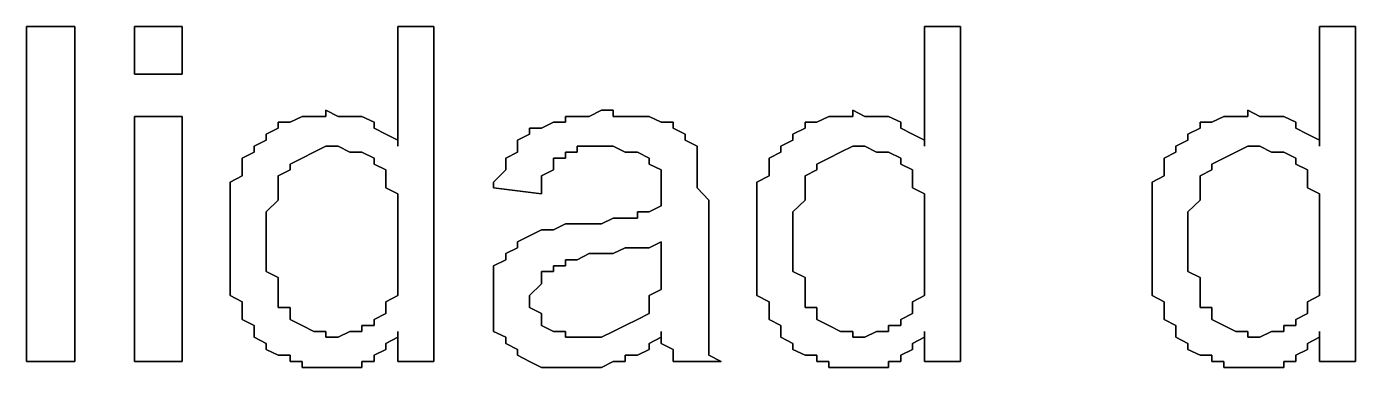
# Model space of a CAD drawing. Header units: metres. Extents: x 2.9 to 42.8, y 1.7 to 28.7.
# Drawn here: x 40.6329 to 41.0245, y 15.404 to 15.5046 of the extents above; entities that cross this region are included whole.
import ezdxf

# ---------------------------------------------------------------- set-up
doc = ezdxf.new("R2010")
doc.units = ezdxf.units.M
doc.layers.add('GRIS', color=8, linetype='Continuous')

msp = doc.modelspace()

# ---------------------------------------------------------------- linework, layer by layer
at = {"layer": 'GRIS', "lineweight": -3}
for points in [[(40.6471, 15.5046), (40.6329, 15.5046), (40.6471, 15.5046)], [(40.6329, 15.5046), (40.6329, 15.4058), (40.6329, 15.5046)], [(40.6471, 15.4058), (40.6471, 15.5046), (40.6471, 15.4058)], [(40.6788, 15.5046), (40.6647, 15.5046), (40.6788, 15.5046)], [(40.6647, 15.5046), (40.6647, 15.4905), (40.6647, 15.5046)], [(40.6788, 15.4905), (40.6788, 15.5046), (40.6788, 15.4905)], [(40.7529, 15.5046), (40.7423, 15.5046), (40.7529, 15.5046)], [(40.7423, 15.5046), (40.7423, 15.4693), (40.7423, 15.5046)], [(40.7529, 15.4058), (40.7529, 15.5046), (40.7529, 15.4058)], [(40.9081, 15.5046), (40.8975, 15.5046), (40.9081, 15.5046)], [(40.8975, 15.5046), (40.8975, 15.4693), (40.8975, 15.5046)], [(40.9081, 15.4058), (40.9081, 15.5046), (40.9081, 15.4058)], [(41.0245, 15.5046), (41.0139, 15.5046), (41.0245, 15.5046)], [(41.0139, 15.5046), (41.0139, 15.4693), (41.0139, 15.5046)], [(41.0245, 15.4058), (41.0245, 15.5046), (41.0245, 15.4058)], [(40.6647, 15.4905), (40.6788, 15.4905), (40.6647, 15.4905)], [(40.6788, 15.4781), (40.6647, 15.4781), (40.6788, 15.4781)], [(40.6647, 15.4781), (40.6647, 15.4058), (40.6647, 15.4781)], [(40.6788, 15.4058), (40.6788, 15.4781), (40.6788, 15.4058)], [(40.7106, 15.4764), (40.707, 15.4764), (40.7106, 15.4764)], [(40.707, 15.4764), (40.707, 15.4746), (40.707, 15.4764)], [(40.7141, 15.4781), (40.7106, 15.4764), (40.7141, 15.4781)], [(40.7176, 15.4781), (40.7141, 15.4781), (40.7176, 15.4781)], [(40.7211, 15.4781), (40.7176, 15.4781), (40.7211, 15.4781)], [(40.7247, 15.4781), (40.7211, 15.4799), (40.7247, 15.4781)], [(40.7211, 15.4799), (40.7211, 15.4781), (40.7211, 15.4799)], [(40.7282, 15.4781), (40.7247, 15.4781), (40.7282, 15.4781)], [(40.7317, 15.4781), (40.7282, 15.4781), (40.7317, 15.4781)], [(40.7353, 15.4764), (40.7317, 15.4781), (40.7353, 15.4764)], [(40.7353, 15.4746), (40.7353, 15.4764), (40.7353, 15.4746)], [(40.7882, 15.4764), (40.7846, 15.4746), (40.7882, 15.4764)], [(40.7917, 15.4764), (40.7882, 15.4764), (40.7917, 15.4764)], [(40.7952, 15.4781), (40.7917, 15.4781), (40.7952, 15.4781)], [(40.7917, 15.4781), (40.7917, 15.4764), (40.7917, 15.4781)], [(40.7987, 15.4781), (40.7952, 15.4781), (40.7987, 15.4781)], [(40.8023, 15.4799), (40.7987, 15.4781), (40.8023, 15.4799)], [(40.8058, 15.4799), (40.8023, 15.4799), (40.8058, 15.4799)], [(40.8058, 15.4781), (40.8058, 15.4799), (40.8058, 15.4781)], [(40.8093, 15.4781), (40.8058, 15.4781), (40.8093, 15.4781)], [(40.8129, 15.4781), (40.8093, 15.4781), (40.8129, 15.4781)], [(40.8164, 15.4781), (40.8129, 15.4781), (40.8164, 15.4781)], [(40.8199, 15.4764), (40.8164, 15.4781), (40.8199, 15.4764)], [(40.8234, 15.4764), (40.8199, 15.4764), (40.8234, 15.4764)], [(40.8234, 15.4746), (40.8234, 15.4764), (40.8234, 15.4746)], [(40.8658, 15.4764), (40.8623, 15.4764), (40.8658, 15.4764)], [(40.8623, 15.4764), (40.8623, 15.4746), (40.8623, 15.4764)], [(40.8693, 15.4781), (40.8658, 15.4764), (40.8693, 15.4781)], [(40.8728, 15.4781), (40.8693, 15.4781), (40.8728, 15.4781)], [(40.8764, 15.4781), (40.8728, 15.4781), (40.8764, 15.4781)], [(40.8799, 15.4781), (40.8764, 15.4799), (40.8799, 15.4781)], [(40.8764, 15.4799), (40.8764, 15.4781), (40.8764, 15.4799)], [(40.8834, 15.4781), (40.8799, 15.4781), (40.8834, 15.4781)], [(40.8869, 15.4781), (40.8834, 15.4781), (40.8869, 15.4781)], [(40.8905, 15.4764), (40.8869, 15.4781), (40.8905, 15.4764)], [(40.8905, 15.4746), (40.8905, 15.4764), (40.8905, 15.4746)], [(40.9822, 15.4764), (40.9787, 15.4764), (40.9822, 15.4764)], [(40.9787, 15.4764), (40.9787, 15.4746), (40.9787, 15.4764)], [(40.9857, 15.4781), (40.9822, 15.4764), (40.9857, 15.4781)], [(40.9893, 15.4781), (40.9857, 15.4781), (40.9893, 15.4781)], [(40.9928, 15.4781), (40.9893, 15.4781), (40.9928, 15.4781)], [(40.9963, 15.4781), (40.9928, 15.4799), (40.9963, 15.4781)], [(40.9928, 15.4799), (40.9928, 15.4781), (40.9928, 15.4799)], [(40.9998, 15.4781), (40.9963, 15.4781), (40.9998, 15.4781)], [(41.0034, 15.4781), (40.9998, 15.4781), (41.0034, 15.4781)], [(41.0069, 15.4764), (41.0034, 15.4781), (41.0069, 15.4764)], [(41.0069, 15.4746), (41.0069, 15.4764), (41.0069, 15.4746)], [(40.707, 15.4746), (40.7035, 15.4728), (40.707, 15.4746)], [(40.7035, 15.4728), (40.7035, 15.4711), (40.7035, 15.4728)], [(40.7388, 15.4728), (40.7353, 15.4746), (40.7388, 15.4728)], [(40.7423, 15.4711), (40.7388, 15.4728), (40.7423, 15.4711)], [(40.7811, 15.4728), (40.7776, 15.4711), (40.7811, 15.4728)], [(40.7846, 15.4746), (40.7811, 15.4746), (40.7846, 15.4746)], [(40.7811, 15.4746), (40.7811, 15.4728), (40.7811, 15.4746)], [(40.827, 15.4728), (40.8234, 15.4746), (40.827, 15.4728)], [(40.827, 15.4711), (40.827, 15.4728), (40.827, 15.4711)], [(40.8623, 15.4746), (40.8587, 15.4728), (40.8623, 15.4746)], [(40.8587, 15.4728), (40.8587, 15.4711), (40.8587, 15.4728)], [(40.894, 15.4728), (40.8905, 15.4746), (40.894, 15.4728)], [(40.8975, 15.4711), (40.894, 15.4728), (40.8975, 15.4711)], [(40.9787, 15.4746), (40.9751, 15.4728), (40.9787, 15.4746)], [(40.9751, 15.4728), (40.9751, 15.4711), (40.9751, 15.4728)], [(41.0104, 15.4728), (41.0069, 15.4746), (41.0104, 15.4728)], [(41.0139, 15.4711), (41.0104, 15.4728), (41.0139, 15.4711)], [(40.7035, 15.4711), (40.7, 15.4693), (40.7035, 15.4711)], [(40.7, 15.4693), (40.7, 15.4675), (40.7, 15.4693)], [(40.7176, 15.4675), (40.7211, 15.4693), (40.7176, 15.4675)], [(40.7211, 15.4693), (40.7247, 15.4693), (40.7211, 15.4693)], [(40.7247, 15.4693), (40.7282, 15.4675), (40.7247, 15.4693)], [(40.7423, 15.4693), (40.7423, 15.4711), (40.7423, 15.4693)], [(40.7776, 15.4711), (40.7776, 15.4693), (40.7776, 15.4711)], [(40.7776, 15.4693), (40.7776, 15.4675), (40.7776, 15.4693)], [(40.7952, 15.4675), (40.7952, 15.4693), (40.7952, 15.4675)], [(40.7952, 15.4693), (40.7987, 15.4693), (40.7952, 15.4693)], [(40.7987, 15.4693), (40.8023, 15.4693), (40.7987, 15.4693)], [(40.8023, 15.4693), (40.8058, 15.4693), (40.8023, 15.4693)], [(40.8058, 15.4693), (40.8093, 15.4675), (40.8058, 15.4693)], [(40.8305, 15.4693), (40.827, 15.4711), (40.8305, 15.4693)], [(40.8305, 15.4675), (40.8305, 15.4693), (40.8305, 15.4675)], [(40.8587, 15.4711), (40.8552, 15.4693), (40.8587, 15.4711)], [(40.8552, 15.4693), (40.8552, 15.4675), (40.8552, 15.4693)], [(40.8728, 15.4675), (40.8764, 15.4693), (40.8728, 15.4675)], [(40.8764, 15.4693), (40.8799, 15.4693), (40.8764, 15.4693)], [(40.8799, 15.4693), (40.8834, 15.4675), (40.8799, 15.4693)], [(40.8975, 15.4693), (40.8975, 15.4711), (40.8975, 15.4693)], [(40.9751, 15.4711), (40.9716, 15.4693), (40.9751, 15.4711)], [(40.9716, 15.4693), (40.9716, 15.4675), (40.9716, 15.4693)], [(40.9893, 15.4675), (40.9928, 15.4693), (40.9893, 15.4675)], [(40.9928, 15.4693), (40.9963, 15.4693), (40.9928, 15.4693)], [(40.9963, 15.4693), (40.9998, 15.4675), (40.9963, 15.4693)], [(41.0139, 15.4693), (41.0139, 15.4711), (41.0139, 15.4693)], [(40.7, 15.4675), (40.6964, 15.4658), (40.7, 15.4675)], [(40.6964, 15.4658), (40.6964, 15.464), (40.6964, 15.4658)], [(40.7106, 15.464), (40.7141, 15.4658), (40.7106, 15.464)], [(40.7141, 15.4658), (40.7176, 15.4675), (40.7141, 15.4658)], [(40.7282, 15.4675), (40.7317, 15.4675), (40.7282, 15.4675)], [(40.7317, 15.4675), (40.7353, 15.4658), (40.7317, 15.4675)], [(40.7353, 15.4658), (40.7353, 15.464), (40.7353, 15.4658)], [(40.7776, 15.4675), (40.7741, 15.4658), (40.7776, 15.4675)], [(40.7741, 15.4658), (40.7741, 15.464), (40.7741, 15.4658)], [(40.7882, 15.464), (40.7882, 15.4658), (40.7882, 15.464)], [(40.7882, 15.4658), (40.7917, 15.4658), (40.7882, 15.4658)], [(40.7917, 15.4658), (40.7917, 15.4675), (40.7917, 15.4658)], [(40.7917, 15.4675), (40.7952, 15.4675), (40.7917, 15.4675)], [(40.8093, 15.4675), (40.8129, 15.4675), (40.8093, 15.4675)], [(40.8129, 15.4675), (40.8164, 15.4658), (40.8129, 15.4675)], [(40.8164, 15.4658), (40.8164, 15.464), (40.8164, 15.4658)], [(40.8305, 15.4658), (40.8305, 15.4675), (40.8305, 15.4658)], [(40.8305, 15.4623), (40.8305, 15.4658), (40.8305, 15.4623)], [(40.8552, 15.4675), (40.8517, 15.4658), (40.8552, 15.4675)], [(40.8517, 15.4658), (40.8517, 15.464), (40.8517, 15.4658)], [(40.8658, 15.464), (40.8693, 15.4658), (40.8658, 15.464)], [(40.8693, 15.4658), (40.8728, 15.4675), (40.8693, 15.4658)], [(40.8834, 15.4675), (40.8869, 15.4675), (40.8834, 15.4675)], [(40.8869, 15.4675), (40.8905, 15.4658), (40.8869, 15.4675)], [(40.8905, 15.4658), (40.8905, 15.464), (40.8905, 15.4658)], [(40.9716, 15.4675), (40.9681, 15.4658), (40.9716, 15.4675)], [(40.9681, 15.4658), (40.9681, 15.464), (40.9681, 15.4658)], [(40.9822, 15.464), (40.9857, 15.4658), (40.9822, 15.464)], [(40.9857, 15.4658), (40.9893, 15.4675), (40.9857, 15.4658)], [(40.9998, 15.4675), (41.0034, 15.4675), (40.9998, 15.4675)], [(41.0034, 15.4675), (41.0069, 15.4658), (41.0034, 15.4675)], [(41.0069, 15.4658), (41.0069, 15.464), (41.0069, 15.4658)], [(40.6964, 15.4605), (40.6929, 15.4587), (40.6964, 15.4605)], [(40.6964, 15.464), (40.6964, 15.4605), (40.6964, 15.464)], [(40.707, 15.4605), (40.7106, 15.4623), (40.707, 15.4605)], [(40.707, 15.4587), (40.707, 15.4605), (40.707, 15.4587)], [(40.7106, 15.4623), (40.7106, 15.464), (40.7106, 15.4623)], [(40.7353, 15.464), (40.7388, 15.4623), (40.7353, 15.464)], [(40.7388, 15.4623), (40.7388, 15.4605), (40.7388, 15.4623)], [(40.7388, 15.4605), (40.7388, 15.4587), (40.7388, 15.4605)], [(40.7741, 15.4623), (40.7705, 15.4587), (40.7741, 15.4623)], [(40.7741, 15.464), (40.7741, 15.4623), (40.7741, 15.464)], [(40.7846, 15.4605), (40.7882, 15.4623), (40.7846, 15.4605)], [(40.7846, 15.4587), (40.7846, 15.4605), (40.7846, 15.4587)], [(40.7882, 15.4623), (40.7882, 15.464), (40.7882, 15.4623)], [(40.8164, 15.464), (40.8199, 15.4623), (40.8164, 15.464)], [(40.8199, 15.4623), (40.8199, 15.4587), (40.8199, 15.4623)], [(40.8305, 15.4587), (40.8305, 15.4623), (40.8305, 15.4587)], [(40.8517, 15.4605), (40.8481, 15.4587), (40.8517, 15.4605)], [(40.8517, 15.464), (40.8517, 15.4605), (40.8517, 15.464)], [(40.8623, 15.4605), (40.8658, 15.4623), (40.8623, 15.4605)], [(40.8623, 15.4587), (40.8623, 15.4605), (40.8623, 15.4587)], [(40.8658, 15.4623), (40.8658, 15.464), (40.8658, 15.4623)], [(40.8905, 15.464), (40.894, 15.4623), (40.8905, 15.464)], [(40.894, 15.4623), (40.894, 15.4605), (40.894, 15.4623)], [(40.894, 15.4605), (40.894, 15.4587), (40.894, 15.4605)], [(40.9681, 15.4605), (40.9646, 15.4587), (40.9681, 15.4605)], [(40.9681, 15.464), (40.9681, 15.4605), (40.9681, 15.464)], [(40.9787, 15.4605), (40.9822, 15.4623), (40.9787, 15.4605)], [(40.9787, 15.4587), (40.9787, 15.4605), (40.9787, 15.4587)], [(40.9822, 15.4623), (40.9822, 15.464), (40.9822, 15.4623)], [(41.0069, 15.464), (41.0104, 15.4623), (41.0069, 15.464)], [(41.0104, 15.4623), (41.0104, 15.4605), (41.0104, 15.4623)], [(41.0104, 15.4605), (41.0104, 15.4587), (41.0104, 15.4605)], [(40.6929, 15.4587), (40.6929, 15.4552), (40.6929, 15.4587)], [(40.707, 15.457), (40.707, 15.4587), (40.707, 15.457)], [(40.707, 15.4552), (40.707, 15.457), (40.707, 15.4552)], [(40.7388, 15.4587), (40.7388, 15.457), (40.7388, 15.4587)], [(40.7388, 15.457), (40.7423, 15.4552), (40.7388, 15.457)], [(40.7705, 15.4587), (40.7705, 15.457), (40.7705, 15.4587)], [(40.7705, 15.457), (40.7846, 15.4552), (40.7705, 15.457)], [(40.7846, 15.4552), (40.7846, 15.4587), (40.7846, 15.4552)], [(40.8199, 15.4587), (40.8199, 15.457), (40.8199, 15.4587)], [(40.8199, 15.457), (40.8199, 15.4534), (40.8199, 15.457)], [(40.8305, 15.457), (40.8305, 15.4587), (40.8305, 15.457)], [(40.834, 15.4534), (40.8305, 15.457), (40.834, 15.4534)], [(40.8481, 15.4587), (40.8481, 15.4552), (40.8481, 15.4587)], [(40.8623, 15.457), (40.8623, 15.4587), (40.8623, 15.457)], [(40.8623, 15.4552), (40.8623, 15.457), (40.8623, 15.4552)], [(40.894, 15.4587), (40.894, 15.457), (40.894, 15.4587)], [(40.894, 15.457), (40.8975, 15.4552), (40.894, 15.457)], [(40.9646, 15.4587), (40.9646, 15.4552), (40.9646, 15.4587)], [(40.9787, 15.457), (40.9787, 15.4587), (40.9787, 15.457)], [(40.9787, 15.4552), (40.9787, 15.457), (40.9787, 15.4552)], [(41.0104, 15.4587), (41.0104, 15.457), (41.0104, 15.4587)], [(41.0104, 15.457), (41.0139, 15.4552), (41.0104, 15.457)], [(40.6929, 15.4552), (40.6929, 15.4534), (40.6929, 15.4552)], [(40.6929, 15.4534), (40.6929, 15.4517), (40.6929, 15.4534)], [(40.7035, 15.4499), (40.707, 15.4534), (40.7035, 15.4499)], [(40.707, 15.4534), (40.707, 15.4552), (40.707, 15.4534)], [(40.7423, 15.4552), (40.7423, 15.4534), (40.7423, 15.4552)], [(40.7423, 15.4534), (40.7423, 15.4517), (40.7423, 15.4534)], [(40.8199, 15.4534), (40.8199, 15.4517), (40.8199, 15.4534)], [(40.834, 15.4517), (40.834, 15.4534), (40.834, 15.4517)], [(40.8481, 15.4552), (40.8481, 15.4534), (40.8481, 15.4552)], [(40.8481, 15.4534), (40.8481, 15.4517), (40.8481, 15.4534)], [(40.8587, 15.4499), (40.8623, 15.4534), (40.8587, 15.4499)], [(40.8623, 15.4534), (40.8623, 15.4552), (40.8623, 15.4534)], [(40.8975, 15.4552), (40.8975, 15.4534), (40.8975, 15.4552)], [(40.8975, 15.4534), (40.8975, 15.4517), (40.8975, 15.4534)], [(40.9646, 15.4552), (40.9646, 15.4534), (40.9646, 15.4552)], [(40.9646, 15.4534), (40.9646, 15.4517), (40.9646, 15.4534)], [(40.9751, 15.4499), (40.9787, 15.4534), (40.9751, 15.4499)], [(40.9787, 15.4534), (40.9787, 15.4552), (40.9787, 15.4534)], [(41.0139, 15.4552), (41.0139, 15.4534), (41.0139, 15.4552)], [(41.0139, 15.4534), (41.0139, 15.4517), (41.0139, 15.4534)], [(40.6929, 15.4517), (40.6929, 15.4481), (40.6929, 15.4517)], [(40.7035, 15.4481), (40.7035, 15.4499), (40.7035, 15.4481)], [(40.7423, 15.4517), (40.7423, 15.4481), (40.7423, 15.4517)], [(40.8164, 15.4499), (40.8129, 15.4499), (40.8164, 15.4499)], [(40.8129, 15.4499), (40.8129, 15.4481), (40.8129, 15.4499)], [(40.8199, 15.4517), (40.8164, 15.4499), (40.8199, 15.4517)], [(40.834, 15.4358), (40.834, 15.4517), (40.834, 15.4358)], [(40.8481, 15.4517), (40.8481, 15.4481), (40.8481, 15.4517)], [(40.8587, 15.4481), (40.8587, 15.4499), (40.8587, 15.4481)], [(40.8975, 15.4517), (40.8975, 15.4481), (40.8975, 15.4517)], [(40.9646, 15.4517), (40.9646, 15.4481), (40.9646, 15.4517)], [(40.9751, 15.4481), (40.9751, 15.4499), (40.9751, 15.4481)], [(41.0139, 15.4517), (41.0139, 15.4481), (41.0139, 15.4517)], [(40.6929, 15.4481), (40.6929, 15.4464), (40.6929, 15.4481)], [(40.6929, 15.4464), (40.6929, 15.4446), (40.6929, 15.4464)], [(40.7035, 15.4446), (40.7035, 15.4481), (40.7035, 15.4446)], [(40.7423, 15.4481), (40.7423, 15.4464), (40.7423, 15.4481)], [(40.7423, 15.4464), (40.7423, 15.4428), (40.7423, 15.4464)], [(40.7917, 15.4464), (40.7882, 15.4446), (40.7917, 15.4464)], [(40.7952, 15.4464), (40.7917, 15.4464), (40.7952, 15.4464)], [(40.7987, 15.4464), (40.7952, 15.4464), (40.7987, 15.4464)], [(40.8023, 15.4464), (40.7987, 15.4464), (40.8023, 15.4464)], [(40.8058, 15.4481), (40.8023, 15.4464), (40.8058, 15.4481)], [(40.8093, 15.4481), (40.8058, 15.4481), (40.8093, 15.4481)], [(40.8129, 15.4481), (40.8093, 15.4481), (40.8129, 15.4481)], [(40.8481, 15.4481), (40.8481, 15.4464), (40.8481, 15.4481)], [(40.8481, 15.4464), (40.8481, 15.4446), (40.8481, 15.4464)], [(40.8587, 15.4446), (40.8587, 15.4481), (40.8587, 15.4446)], [(40.8975, 15.4481), (40.8975, 15.4464), (40.8975, 15.4481)], [(40.8975, 15.4464), (40.8975, 15.4428), (40.8975, 15.4464)], [(40.9646, 15.4481), (40.9646, 15.4464), (40.9646, 15.4481)], [(40.9646, 15.4464), (40.9646, 15.4446), (40.9646, 15.4464)], [(40.9751, 15.4446), (40.9751, 15.4481), (40.9751, 15.4446)], [(41.0139, 15.4481), (41.0139, 15.4464), (41.0139, 15.4481)], [(41.0139, 15.4464), (41.0139, 15.4428), (41.0139, 15.4464)], [(40.6929, 15.4446), (40.6929, 15.4411), (40.6929, 15.4446)], [(40.6929, 15.4411), (40.6929, 15.4393), (40.6929, 15.4411)], [(40.7035, 15.4428), (40.7035, 15.4446), (40.7035, 15.4428)], [(40.7035, 15.4411), (40.7035, 15.4428), (40.7035, 15.4411)], [(40.7035, 15.4376), (40.7035, 15.4411), (40.7035, 15.4376)], [(40.7423, 15.4428), (40.7423, 15.4393), (40.7423, 15.4428)], [(40.7811, 15.4428), (40.7776, 15.4411), (40.7811, 15.4428)], [(40.7776, 15.4411), (40.7776, 15.4393), (40.7776, 15.4411)], [(40.7846, 15.4446), (40.7811, 15.4428), (40.7846, 15.4446)], [(40.7882, 15.4446), (40.7846, 15.4446), (40.7882, 15.4446)], [(40.8164, 15.4393), (40.8199, 15.4411), (40.8164, 15.4393)], [(40.8199, 15.4411), (40.8199, 15.4376), (40.8199, 15.4411)], [(40.8481, 15.4446), (40.8481, 15.4411), (40.8481, 15.4446)], [(40.8481, 15.4411), (40.8481, 15.4393), (40.8481, 15.4411)], [(40.8587, 15.4428), (40.8587, 15.4446), (40.8587, 15.4428)], [(40.8587, 15.4411), (40.8587, 15.4428), (40.8587, 15.4411)], [(40.8587, 15.4376), (40.8587, 15.4411), (40.8587, 15.4376)], [(40.8975, 15.4428), (40.8975, 15.4393), (40.8975, 15.4428)], [(40.9646, 15.4446), (40.9646, 15.4411), (40.9646, 15.4446)], [(40.9646, 15.4411), (40.9646, 15.4393), (40.9646, 15.4411)], [(40.9751, 15.4428), (40.9751, 15.4446), (40.9751, 15.4428)], [(40.9751, 15.4411), (40.9751, 15.4428), (40.9751, 15.4411)], [(40.9751, 15.4376), (40.9751, 15.4411), (40.9751, 15.4376)], [(41.0139, 15.4428), (41.0139, 15.4393), (41.0139, 15.4428)], [(40.6929, 15.4393), (40.6929, 15.4376), (40.6929, 15.4393)], [(40.6929, 15.4376), (40.6929, 15.4358), (40.6929, 15.4376)], [(40.7035, 15.4358), (40.7035, 15.4376), (40.7035, 15.4358)], [(40.7423, 15.4393), (40.7423, 15.4376), (40.7423, 15.4393)], [(40.7423, 15.4376), (40.7423, 15.434), (40.7423, 15.4376)], [(40.7776, 15.4393), (40.7741, 15.4376), (40.7776, 15.4393)], [(40.7741, 15.4376), (40.7741, 15.4358), (40.7741, 15.4376)], [(40.7952, 15.4358), (40.7987, 15.4376), (40.7952, 15.4358)], [(40.7987, 15.4376), (40.8023, 15.4376), (40.7987, 15.4376)], [(40.8023, 15.4376), (40.8058, 15.4376), (40.8023, 15.4376)], [(40.8058, 15.4376), (40.8093, 15.4393), (40.8058, 15.4376)], [(40.8093, 15.4393), (40.8129, 15.4393), (40.8093, 15.4393)], [(40.8129, 15.4393), (40.8164, 15.4393), (40.8129, 15.4393)], [(40.8199, 15.4376), (40.8199, 15.4358), (40.8199, 15.4376)], [(40.8481, 15.4393), (40.8481, 15.4376), (40.8481, 15.4393)], [(40.8481, 15.4376), (40.8481, 15.4358), (40.8481, 15.4376)], [(40.8587, 15.4358), (40.8587, 15.4376), (40.8587, 15.4358)], [(40.8975, 15.4393), (40.8975, 15.4376), (40.8975, 15.4393)], [(40.8975, 15.4376), (40.8975, 15.434), (40.8975, 15.4376)], [(40.9646, 15.4393), (40.9646, 15.4376), (40.9646, 15.4393)], [(40.9646, 15.4376), (40.9646, 15.4358), (40.9646, 15.4376)], [(40.9751, 15.4358), (40.9751, 15.4376), (40.9751, 15.4358)], [(41.0139, 15.4393), (41.0139, 15.4376), (41.0139, 15.4393)], [(41.0139, 15.4376), (41.0139, 15.434), (41.0139, 15.4376)], [(40.6929, 15.4358), (40.6929, 15.4323), (40.6929, 15.4358)], [(40.7035, 15.4323), (40.7035, 15.4358), (40.7035, 15.4323)], [(40.7423, 15.434), (40.7423, 15.4323), (40.7423, 15.434)], [(40.7741, 15.4358), (40.7705, 15.434), (40.7741, 15.4358)], [(40.7705, 15.434), (40.7705, 15.4305), (40.7705, 15.434)], [(40.7882, 15.4323), (40.7882, 15.434), (40.7882, 15.4323)], [(40.7882, 15.434), (40.7917, 15.434), (40.7882, 15.434)], [(40.7917, 15.434), (40.7917, 15.4358), (40.7917, 15.434)], [(40.7917, 15.4358), (40.7952, 15.4358), (40.7917, 15.4358)], [(40.8199, 15.4358), (40.8199, 15.434), (40.8199, 15.4358)], [(40.8199, 15.434), (40.8199, 15.4305), (40.8199, 15.434)], [(40.834, 15.4323), (40.834, 15.4358), (40.834, 15.4323)], [(40.8481, 15.4358), (40.8481, 15.4323), (40.8481, 15.4358)], [(40.8587, 15.4323), (40.8587, 15.4358), (40.8587, 15.4323)], [(40.8975, 15.434), (40.8975, 15.4323), (40.8975, 15.434)], [(40.9646, 15.4358), (40.9646, 15.4323), (40.9646, 15.4358)], [(40.9751, 15.4323), (40.9751, 15.4358), (40.9751, 15.4323)], [(41.0139, 15.434), (41.0139, 15.4323), (41.0139, 15.434)], [(40.6929, 15.4323), (40.6929, 15.4305), (40.6929, 15.4323)], [(40.6929, 15.4305), (40.6929, 15.4287), (40.6929, 15.4305)], [(40.707, 15.4305), (40.7035, 15.4323), (40.707, 15.4305)], [(40.707, 15.4287), (40.707, 15.4305), (40.707, 15.4287)], [(40.7423, 15.4323), (40.7423, 15.4287), (40.7423, 15.4323)], [(40.7705, 15.4305), (40.7705, 15.4287), (40.7705, 15.4305)], [(40.7846, 15.4305), (40.7846, 15.4323), (40.7846, 15.4305)], [(40.7846, 15.4323), (40.7882, 15.4323), (40.7846, 15.4323)], [(40.7846, 15.4287), (40.7846, 15.4305), (40.7846, 15.4287)], [(40.8199, 15.4305), (40.8199, 15.4287), (40.8199, 15.4305)], [(40.834, 15.4287), (40.834, 15.4323), (40.834, 15.4287)], [(40.8481, 15.4323), (40.8481, 15.4305), (40.8481, 15.4323)], [(40.8481, 15.4305), (40.8481, 15.4287), (40.8481, 15.4305)], [(40.8623, 15.4305), (40.8587, 15.4323), (40.8623, 15.4305)], [(40.8623, 15.4287), (40.8623, 15.4305), (40.8623, 15.4287)], [(40.8975, 15.4323), (40.8975, 15.4287), (40.8975, 15.4323)], [(40.9646, 15.4323), (40.9646, 15.4305), (40.9646, 15.4323)], [(40.9646, 15.4305), (40.9646, 15.4287), (40.9646, 15.4305)], [(40.9787, 15.4305), (40.9751, 15.4323), (40.9787, 15.4305)], [(40.9787, 15.4287), (40.9787, 15.4305), (40.9787, 15.4287)], [(41.0139, 15.4323), (41.0139, 15.4287), (41.0139, 15.4323)], [(40.6929, 15.4287), (40.6929, 15.4252), (40.6929, 15.4287)], [(40.6929, 15.4252), (40.6964, 15.4234), (40.6929, 15.4252)], [(40.707, 15.427), (40.707, 15.4287), (40.707, 15.427)], [(40.707, 15.4234), (40.707, 15.427), (40.707, 15.4234)], [(40.7423, 15.4252), (40.7388, 15.4234), (40.7423, 15.4252)], [(40.7423, 15.4287), (40.7423, 15.427), (40.7423, 15.4287)], [(40.7423, 15.427), (40.7423, 15.4252), (40.7423, 15.427)], [(40.7705, 15.4287), (40.7705, 15.427), (40.7705, 15.4287)], [(40.7705, 15.427), (40.7705, 15.4234), (40.7705, 15.427)], [(40.7811, 15.4252), (40.7846, 15.4287), (40.7811, 15.4252)], [(40.7811, 15.4217), (40.7811, 15.4252), (40.7811, 15.4217)], [(40.8199, 15.427), (40.8164, 15.4252), (40.8199, 15.427)], [(40.8164, 15.4252), (40.8164, 15.4234), (40.8164, 15.4252)], [(40.8199, 15.4287), (40.8199, 15.427), (40.8199, 15.4287)], [(40.834, 15.4252), (40.834, 15.4287), (40.834, 15.4252)], [(40.834, 15.4234), (40.834, 15.4252), (40.834, 15.4234)], [(40.8481, 15.4287), (40.8481, 15.4252), (40.8481, 15.4287)], [(40.8481, 15.4252), (40.8517, 15.4234), (40.8481, 15.4252)], [(40.8623, 15.427), (40.8623, 15.4287), (40.8623, 15.427)], [(40.8623, 15.4234), (40.8623, 15.427), (40.8623, 15.4234)], [(40.8975, 15.4252), (40.894, 15.4234), (40.8975, 15.4252)], [(40.8975, 15.4287), (40.8975, 15.427), (40.8975, 15.4287)], [(40.8975, 15.427), (40.8975, 15.4252), (40.8975, 15.427)], [(40.9646, 15.4287), (40.9646, 15.4252), (40.9646, 15.4287)], [(40.9646, 15.4252), (40.9681, 15.4234), (40.9646, 15.4252)], [(40.9787, 15.427), (40.9787, 15.4287), (40.9787, 15.427)], [(40.9787, 15.4234), (40.9787, 15.427), (40.9787, 15.4234)], [(41.0139, 15.4252), (41.0104, 15.4234), (41.0139, 15.4252)], [(41.0139, 15.4287), (41.0139, 15.427), (41.0139, 15.4287)], [(41.0139, 15.427), (41.0139, 15.4252), (41.0139, 15.427)], [(40.6964, 15.4234), (40.6964, 15.4217), (40.6964, 15.4234)], [(40.6964, 15.4217), (40.6964, 15.4199), (40.6964, 15.4217)], [(40.707, 15.4217), (40.707, 15.4234), (40.707, 15.4217)], [(40.7106, 15.4217), (40.707, 15.4217), (40.7106, 15.4217)], [(40.7106, 15.4199), (40.7106, 15.4217), (40.7106, 15.4199)], [(40.7388, 15.4234), (40.7388, 15.4217), (40.7388, 15.4234)], [(40.7388, 15.4217), (40.7388, 15.4199), (40.7388, 15.4217)], [(40.7705, 15.4234), (40.7705, 15.4217), (40.7705, 15.4234)], [(40.7705, 15.4217), (40.7705, 15.4199), (40.7705, 15.4217)], [(40.7846, 15.4199), (40.7811, 15.4217), (40.7846, 15.4199)], [(40.8164, 15.4234), (40.8164, 15.4199), (40.8164, 15.4234)], [(40.834, 15.4199), (40.834, 15.4234), (40.834, 15.4199)], [(40.8517, 15.4234), (40.8517, 15.4217), (40.8517, 15.4234)], [(40.8517, 15.4217), (40.8517, 15.4199), (40.8517, 15.4217)], [(40.8623, 15.4217), (40.8623, 15.4234), (40.8623, 15.4217)], [(40.8658, 15.4217), (40.8623, 15.4217), (40.8658, 15.4217)], [(40.8658, 15.4199), (40.8658, 15.4217), (40.8658, 15.4199)], [(40.894, 15.4234), (40.894, 15.4217), (40.894, 15.4234)], [(40.894, 15.4217), (40.894, 15.4199), (40.894, 15.4217)], [(40.9681, 15.4234), (40.9681, 15.4217), (40.9681, 15.4234)], [(40.9681, 15.4217), (40.9681, 15.4199), (40.9681, 15.4217)], [(40.9787, 15.4217), (40.9787, 15.4234), (40.9787, 15.4217)], [(40.9822, 15.4217), (40.9787, 15.4217), (40.9822, 15.4217)], [(40.9822, 15.4199), (40.9822, 15.4217), (40.9822, 15.4199)], [(41.0104, 15.4234), (41.0104, 15.4217), (41.0104, 15.4234)], [(41.0104, 15.4217), (41.0104, 15.4199), (41.0104, 15.4217)], [(40.6964, 15.4199), (40.6964, 15.4182), (40.6964, 15.4199)], [(40.6964, 15.4182), (40.7, 15.4164), (40.6964, 15.4182)], [(40.7106, 15.4182), (40.7106, 15.4199), (40.7106, 15.4182)], [(40.7141, 15.4164), (40.7106, 15.4182), (40.7141, 15.4164)], [(40.7388, 15.4199), (40.7353, 15.4182), (40.7388, 15.4199)], [(40.7353, 15.4182), (40.7353, 15.4164), (40.7353, 15.4182)], [(40.7705, 15.4199), (40.7705, 15.4164), (40.7705, 15.4199)], [(40.7846, 15.4182), (40.7846, 15.4199), (40.7846, 15.4182)], [(40.7846, 15.4164), (40.7846, 15.4182), (40.7846, 15.4164)], [(40.8129, 15.4182), (40.8093, 15.4164), (40.8129, 15.4182)], [(40.8164, 15.4199), (40.8129, 15.4182), (40.8164, 15.4199)], [(40.834, 15.4182), (40.834, 15.4199), (40.834, 15.4182)], [(40.834, 15.4164), (40.834, 15.4182), (40.834, 15.4164)], [(40.8517, 15.4199), (40.8517, 15.4182), (40.8517, 15.4199)], [(40.8517, 15.4182), (40.8552, 15.4164), (40.8517, 15.4182)], [(40.8658, 15.4182), (40.8658, 15.4199), (40.8658, 15.4182)], [(40.8693, 15.4164), (40.8658, 15.4182), (40.8693, 15.4164)], [(40.894, 15.4199), (40.8905, 15.4182), (40.894, 15.4199)], [(40.8905, 15.4182), (40.8905, 15.4164), (40.8905, 15.4182)], [(40.9681, 15.4199), (40.9681, 15.4182), (40.9681, 15.4199)], [(40.9681, 15.4182), (40.9716, 15.4164), (40.9681, 15.4182)], [(40.9822, 15.4182), (40.9822, 15.4199), (40.9822, 15.4182)], [(40.9857, 15.4164), (40.9822, 15.4182), (40.9857, 15.4164)], [(41.0104, 15.4199), (41.0069, 15.4182), (41.0104, 15.4199)], [(41.0069, 15.4182), (41.0069, 15.4164), (41.0069, 15.4182)], [(40.7, 15.4164), (40.7, 15.4146), (40.7, 15.4164)], [(40.7, 15.4146), (40.7, 15.4129), (40.7, 15.4146)], [(40.7176, 15.4146), (40.7141, 15.4164), (40.7176, 15.4146)], [(40.7211, 15.4146), (40.7176, 15.4146), (40.7211, 15.4146)], [(40.7211, 15.4129), (40.7211, 15.4146), (40.7211, 15.4129)], [(40.7282, 15.4146), (40.7247, 15.4129), (40.7282, 15.4146)], [(40.7317, 15.4146), (40.7282, 15.4146), (40.7317, 15.4146)], [(40.7353, 15.4164), (40.7317, 15.4164), (40.7353, 15.4164)], [(40.7317, 15.4164), (40.7317, 15.4146), (40.7317, 15.4164)], [(40.7423, 15.4129), (40.7423, 15.4146), (40.7423, 15.4129)], [(40.7423, 15.4146), (40.7423, 15.4058), (40.7423, 15.4146)], [(40.7705, 15.4164), (40.7705, 15.4146), (40.7705, 15.4164)], [(40.7705, 15.4146), (40.7741, 15.4129), (40.7705, 15.4146)], [(40.7882, 15.4146), (40.7846, 15.4164), (40.7882, 15.4146)], [(40.7917, 15.4146), (40.7882, 15.4146), (40.7917, 15.4146)], [(40.7917, 15.4129), (40.7917, 15.4146), (40.7917, 15.4129)], [(40.8058, 15.4146), (40.8023, 15.4129), (40.8058, 15.4146)], [(40.8093, 15.4164), (40.8058, 15.4146), (40.8093, 15.4164)], [(40.8199, 15.4146), (40.8199, 15.4111), (40.8199, 15.4146)], [(40.8199, 15.4129), (40.8199, 15.4146), (40.8199, 15.4129)], [(40.834, 15.4146), (40.834, 15.4164), (40.834, 15.4146)], [(40.834, 15.4111), (40.834, 15.4146), (40.834, 15.4111)], [(40.8552, 15.4164), (40.8552, 15.4146), (40.8552, 15.4164)], [(40.8552, 15.4146), (40.8552, 15.4129), (40.8552, 15.4146)], [(40.8728, 15.4146), (40.8693, 15.4164), (40.8728, 15.4146)], [(40.8764, 15.4146), (40.8728, 15.4146), (40.8764, 15.4146)], [(40.8764, 15.4129), (40.8764, 15.4146), (40.8764, 15.4129)], [(40.8834, 15.4146), (40.8799, 15.4129), (40.8834, 15.4146)], [(40.8869, 15.4146), (40.8834, 15.4146), (40.8869, 15.4146)], [(40.8905, 15.4164), (40.8869, 15.4164), (40.8905, 15.4164)], [(40.8869, 15.4164), (40.8869, 15.4146), (40.8869, 15.4164)], [(40.8975, 15.4129), (40.8975, 15.4146), (40.8975, 15.4129)], [(40.8975, 15.4146), (40.8975, 15.4058), (40.8975, 15.4146)], [(40.9716, 15.4164), (40.9716, 15.4146), (40.9716, 15.4164)], [(40.9716, 15.4146), (40.9716, 15.4129), (40.9716, 15.4146)], [(40.9893, 15.4146), (40.9857, 15.4164), (40.9893, 15.4146)], [(40.9928, 15.4146), (40.9893, 15.4146), (40.9928, 15.4146)], [(40.9928, 15.4129), (40.9928, 15.4146), (40.9928, 15.4129)], [(40.9998, 15.4146), (40.9963, 15.4129), (40.9998, 15.4146)], [(41.0034, 15.4146), (40.9998, 15.4146), (41.0034, 15.4146)], [(41.0069, 15.4164), (41.0034, 15.4164), (41.0069, 15.4164)], [(41.0034, 15.4164), (41.0034, 15.4146), (41.0034, 15.4164)], [(41.0139, 15.4129), (41.0139, 15.4146), (41.0139, 15.4129)], [(41.0139, 15.4146), (41.0139, 15.4058), (41.0139, 15.4146)], [(40.7, 15.4129), (40.7035, 15.4111), (40.7, 15.4129)], [(40.7035, 15.4111), (40.7035, 15.4093), (40.7035, 15.4111)], [(40.7247, 15.4129), (40.7211, 15.4129), (40.7247, 15.4129)], [(40.7388, 15.4111), (40.7423, 15.4129), (40.7388, 15.4111)], [(40.7388, 15.4093), (40.7388, 15.4111), (40.7388, 15.4093)], [(40.7741, 15.4129), (40.7741, 15.4111), (40.7741, 15.4129)], [(40.7741, 15.4111), (40.7776, 15.4093), (40.7741, 15.4111)], [(40.7952, 15.4129), (40.7917, 15.4129), (40.7952, 15.4129)], [(40.7987, 15.4129), (40.7952, 15.4129), (40.7987, 15.4129)], [(40.8023, 15.4129), (40.7987, 15.4129), (40.8023, 15.4129)], [(40.8164, 15.4111), (40.8199, 15.4129), (40.8164, 15.4111)], [(40.8164, 15.4093), (40.8164, 15.4111), (40.8164, 15.4093)], [(40.8199, 15.4111), (40.8234, 15.4093), (40.8199, 15.4111)], [(40.834, 15.4093), (40.834, 15.4111), (40.834, 15.4093)], [(40.8552, 15.4129), (40.8587, 15.4111), (40.8552, 15.4129)], [(40.8587, 15.4111), (40.8587, 15.4093), (40.8587, 15.4111)], [(40.8799, 15.4129), (40.8764, 15.4129), (40.8799, 15.4129)], [(40.894, 15.4111), (40.8975, 15.4129), (40.894, 15.4111)], [(40.894, 15.4093), (40.894, 15.4111), (40.894, 15.4093)], [(40.9716, 15.4129), (40.9751, 15.4111), (40.9716, 15.4129)], [(40.9751, 15.4111), (40.9751, 15.4093), (40.9751, 15.4111)], [(40.9963, 15.4129), (40.9928, 15.4129), (40.9963, 15.4129)], [(41.0104, 15.4111), (41.0139, 15.4129), (41.0104, 15.4111)], [(41.0104, 15.4093), (41.0104, 15.4111), (41.0104, 15.4093)], [(40.6329, 15.4058), (40.6471, 15.4058), (40.6329, 15.4058)], [(40.6647, 15.4058), (40.6788, 15.4058), (40.6647, 15.4058)], [(40.7035, 15.4093), (40.707, 15.4076), (40.7035, 15.4093)], [(40.707, 15.4076), (40.7106, 15.4076), (40.707, 15.4076)], [(40.7106, 15.4076), (40.7106, 15.4058), (40.7106, 15.4076)], [(40.7106, 15.4058), (40.7141, 15.4058), (40.7106, 15.4058)], [(40.7141, 15.4058), (40.7141, 15.404), (40.7141, 15.4058)], [(40.7317, 15.404), (40.7317, 15.4058), (40.7317, 15.404)], [(40.7317, 15.4058), (40.7353, 15.4058), (40.7317, 15.4058)], [(40.7353, 15.4076), (40.7388, 15.4093), (40.7353, 15.4076)], [(40.7353, 15.4058), (40.7353, 15.4076), (40.7353, 15.4058)], [(40.7423, 15.4058), (40.7529, 15.4058), (40.7423, 15.4058)], [(40.7776, 15.4093), (40.7776, 15.4076), (40.7776, 15.4093)], [(40.7776, 15.4076), (40.7811, 15.4058), (40.7776, 15.4076)], [(40.7811, 15.4058), (40.7846, 15.404), (40.7811, 15.4058)], [(40.8023, 15.404), (40.8058, 15.4058), (40.8023, 15.404)], [(40.8058, 15.4058), (40.8093, 15.4058), (40.8058, 15.4058)], [(40.8093, 15.4058), (40.8093, 15.4076), (40.8093, 15.4058)], [(40.8093, 15.4076), (40.8129, 15.4076), (40.8093, 15.4076)], [(40.8129, 15.4076), (40.8164, 15.4093), (40.8129, 15.4076)], [(40.8234, 15.4093), (40.8234, 15.4076), (40.8234, 15.4093)], [(40.8234, 15.4076), (40.8234, 15.4058), (40.8234, 15.4076)], [(40.8234, 15.4058), (40.8376, 15.4058), (40.8234, 15.4058)], [(40.834, 15.4076), (40.834, 15.4093), (40.834, 15.4076)], [(40.8376, 15.4058), (40.834, 15.4076), (40.8376, 15.4058)], [(40.8587, 15.4093), (40.8623, 15.4076), (40.8587, 15.4093)], [(40.8623, 15.4076), (40.8658, 15.4076), (40.8623, 15.4076)], [(40.8658, 15.4076), (40.8658, 15.4058), (40.8658, 15.4076)], [(40.8658, 15.4058), (40.8693, 15.4058), (40.8658, 15.4058)], [(40.8693, 15.4058), (40.8693, 15.404), (40.8693, 15.4058)], [(40.8869, 15.404), (40.8869, 15.4058), (40.8869, 15.404)], [(40.8869, 15.4058), (40.8905, 15.4058), (40.8869, 15.4058)], [(40.8905, 15.4076), (40.894, 15.4093), (40.8905, 15.4076)], [(40.8905, 15.4058), (40.8905, 15.4076), (40.8905, 15.4058)], [(40.8975, 15.4058), (40.9081, 15.4058), (40.8975, 15.4058)], [(40.9751, 15.4093), (40.9787, 15.4076), (40.9751, 15.4093)], [(40.9787, 15.4076), (40.9822, 15.4076), (40.9787, 15.4076)], [(40.9822, 15.4076), (40.9822, 15.4058), (40.9822, 15.4076)], [(40.9822, 15.4058), (40.9857, 15.4058), (40.9822, 15.4058)], [(40.9857, 15.4058), (40.9857, 15.404), (40.9857, 15.4058)], [(41.0034, 15.404), (41.0034, 15.4058), (41.0034, 15.404)], [(41.0034, 15.4058), (41.0069, 15.4058), (41.0034, 15.4058)], [(41.0069, 15.4076), (41.0104, 15.4093), (41.0069, 15.4076)], [(41.0069, 15.4058), (41.0069, 15.4076), (41.0069, 15.4058)], [(41.0139, 15.4058), (41.0245, 15.4058), (41.0139, 15.4058)], [(40.7141, 15.404), (40.7176, 15.404), (40.7141, 15.404)], [(40.7176, 15.404), (40.7211, 15.404), (40.7176, 15.404)], [(40.7211, 15.404), (40.7247, 15.404), (40.7211, 15.404)], [(40.7247, 15.404), (40.7282, 15.404), (40.7247, 15.404)], [(40.7282, 15.404), (40.7317, 15.404), (40.7282, 15.404)], [(40.7846, 15.404), (40.7882, 15.404), (40.7846, 15.404)], [(40.7882, 15.404), (40.7917, 15.404), (40.7882, 15.404)], [(40.7917, 15.404), (40.7952, 15.404), (40.7917, 15.404)], [(40.7952, 15.404), (40.7987, 15.404), (40.7952, 15.404)], [(40.7987, 15.404), (40.8023, 15.404), (40.7987, 15.404)], [(40.8693, 15.404), (40.8728, 15.404), (40.8693, 15.404)], [(40.8728, 15.404), (40.8764, 15.404), (40.8728, 15.404)], [(40.8764, 15.404), (40.8799, 15.404), (40.8764, 15.404)], [(40.8799, 15.404), (40.8834, 15.404), (40.8799, 15.404)], [(40.8834, 15.404), (40.8869, 15.404), (40.8834, 15.404)], [(40.9857, 15.404), (40.9893, 15.404), (40.9857, 15.404)], [(40.9893, 15.404), (40.9928, 15.404), (40.9893, 15.404)], [(40.9928, 15.404), (40.9963, 15.404), (40.9928, 15.404)], [(40.9963, 15.404), (40.9998, 15.404), (40.9963, 15.404)], [(40.9998, 15.404), (41.0034, 15.404), (40.9998, 15.404)]]:
    msp.add_lwpolyline(points, dxfattribs=at)

doc.saveas('drawing.dxf')
